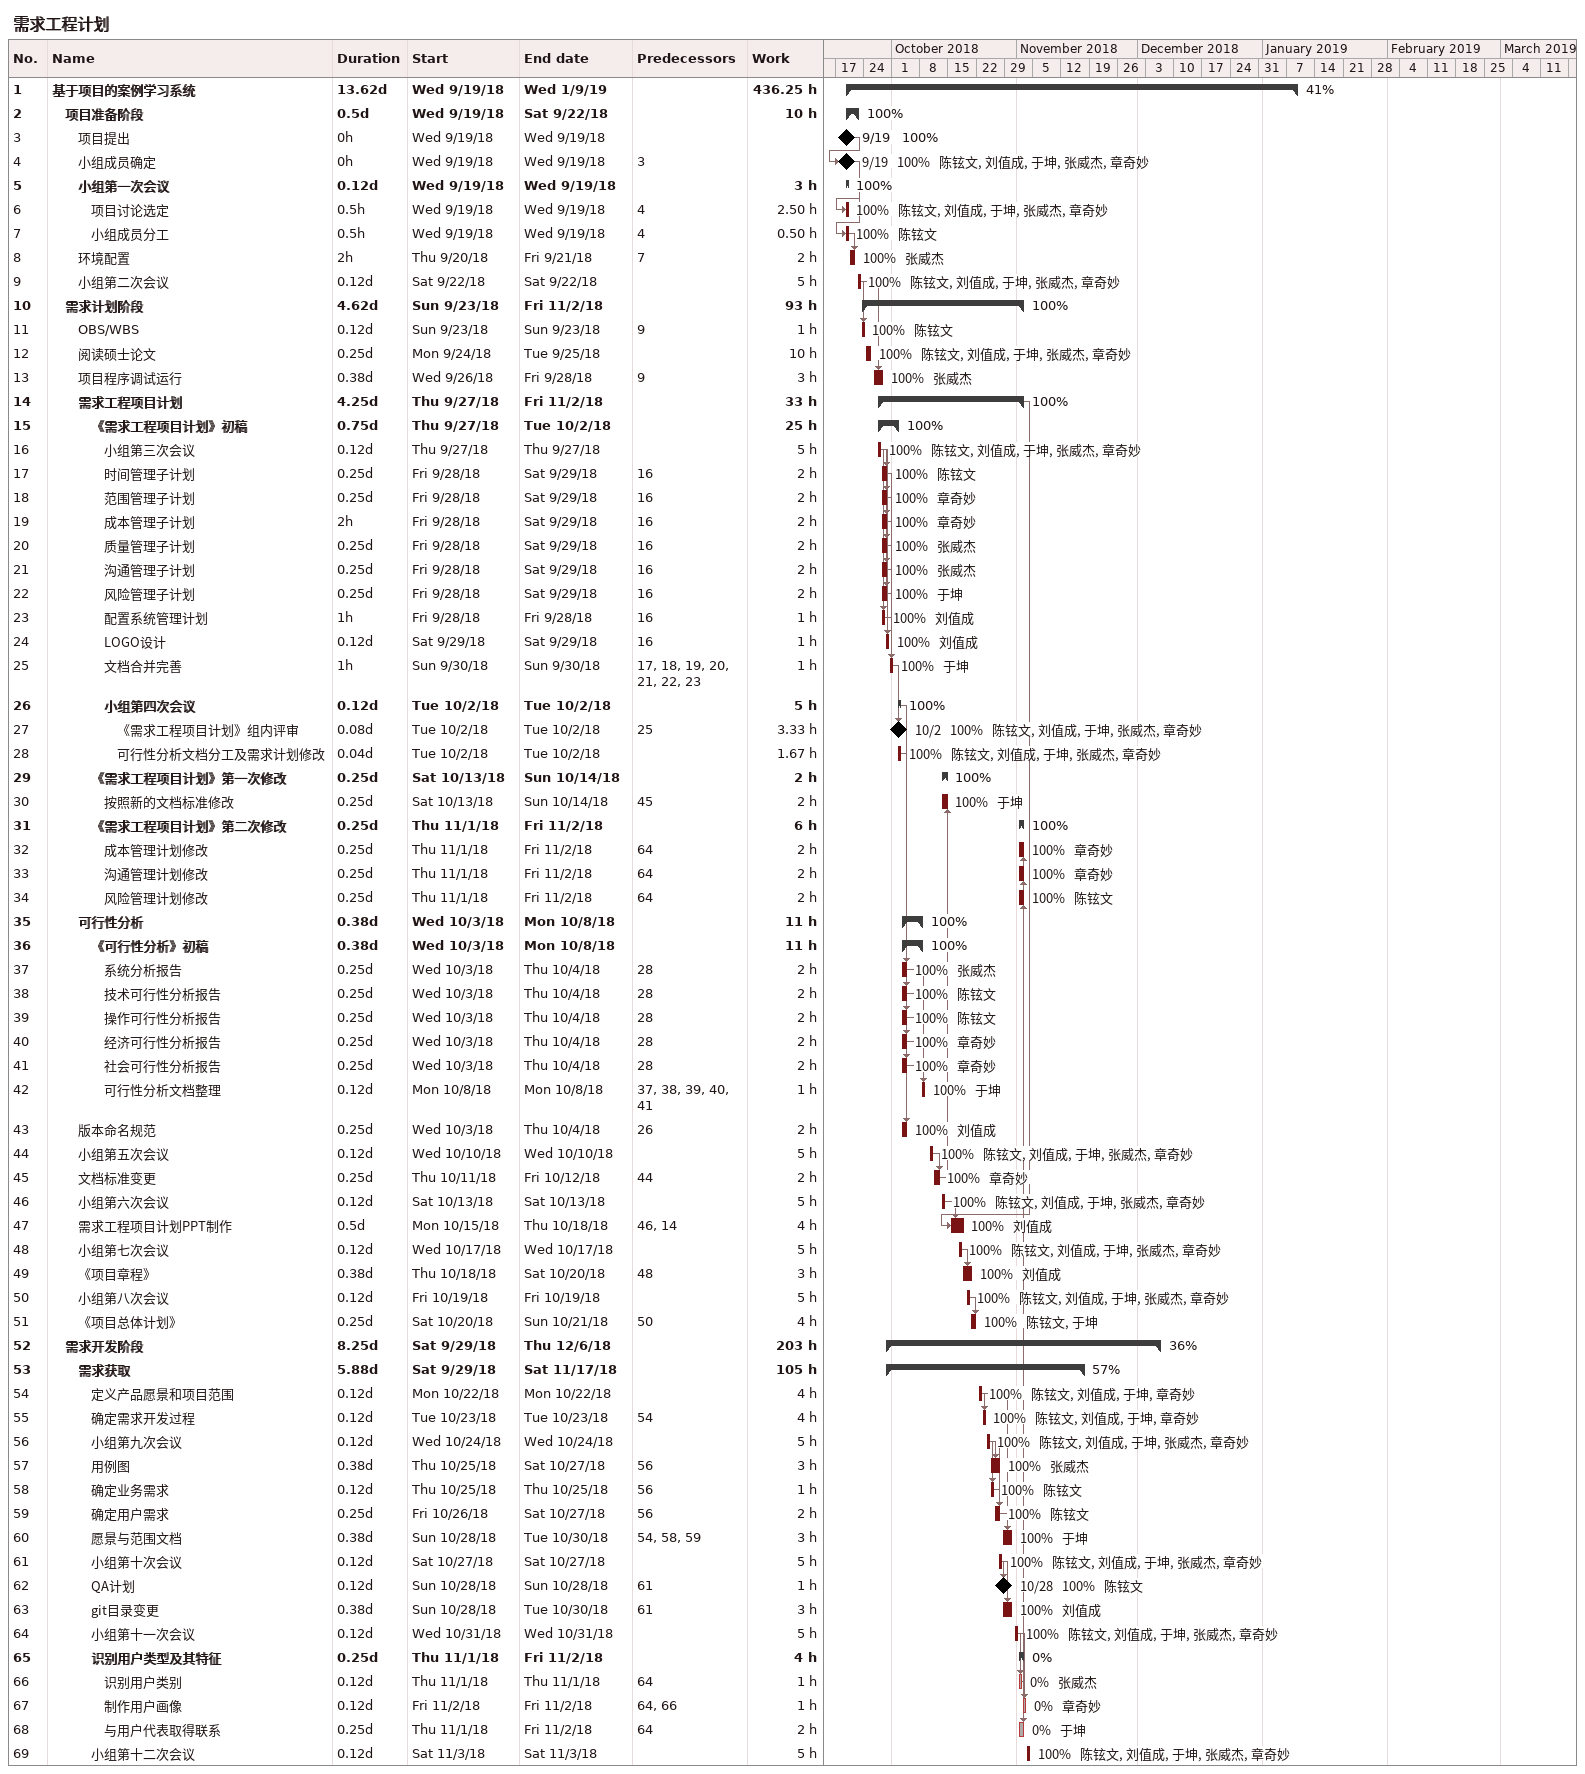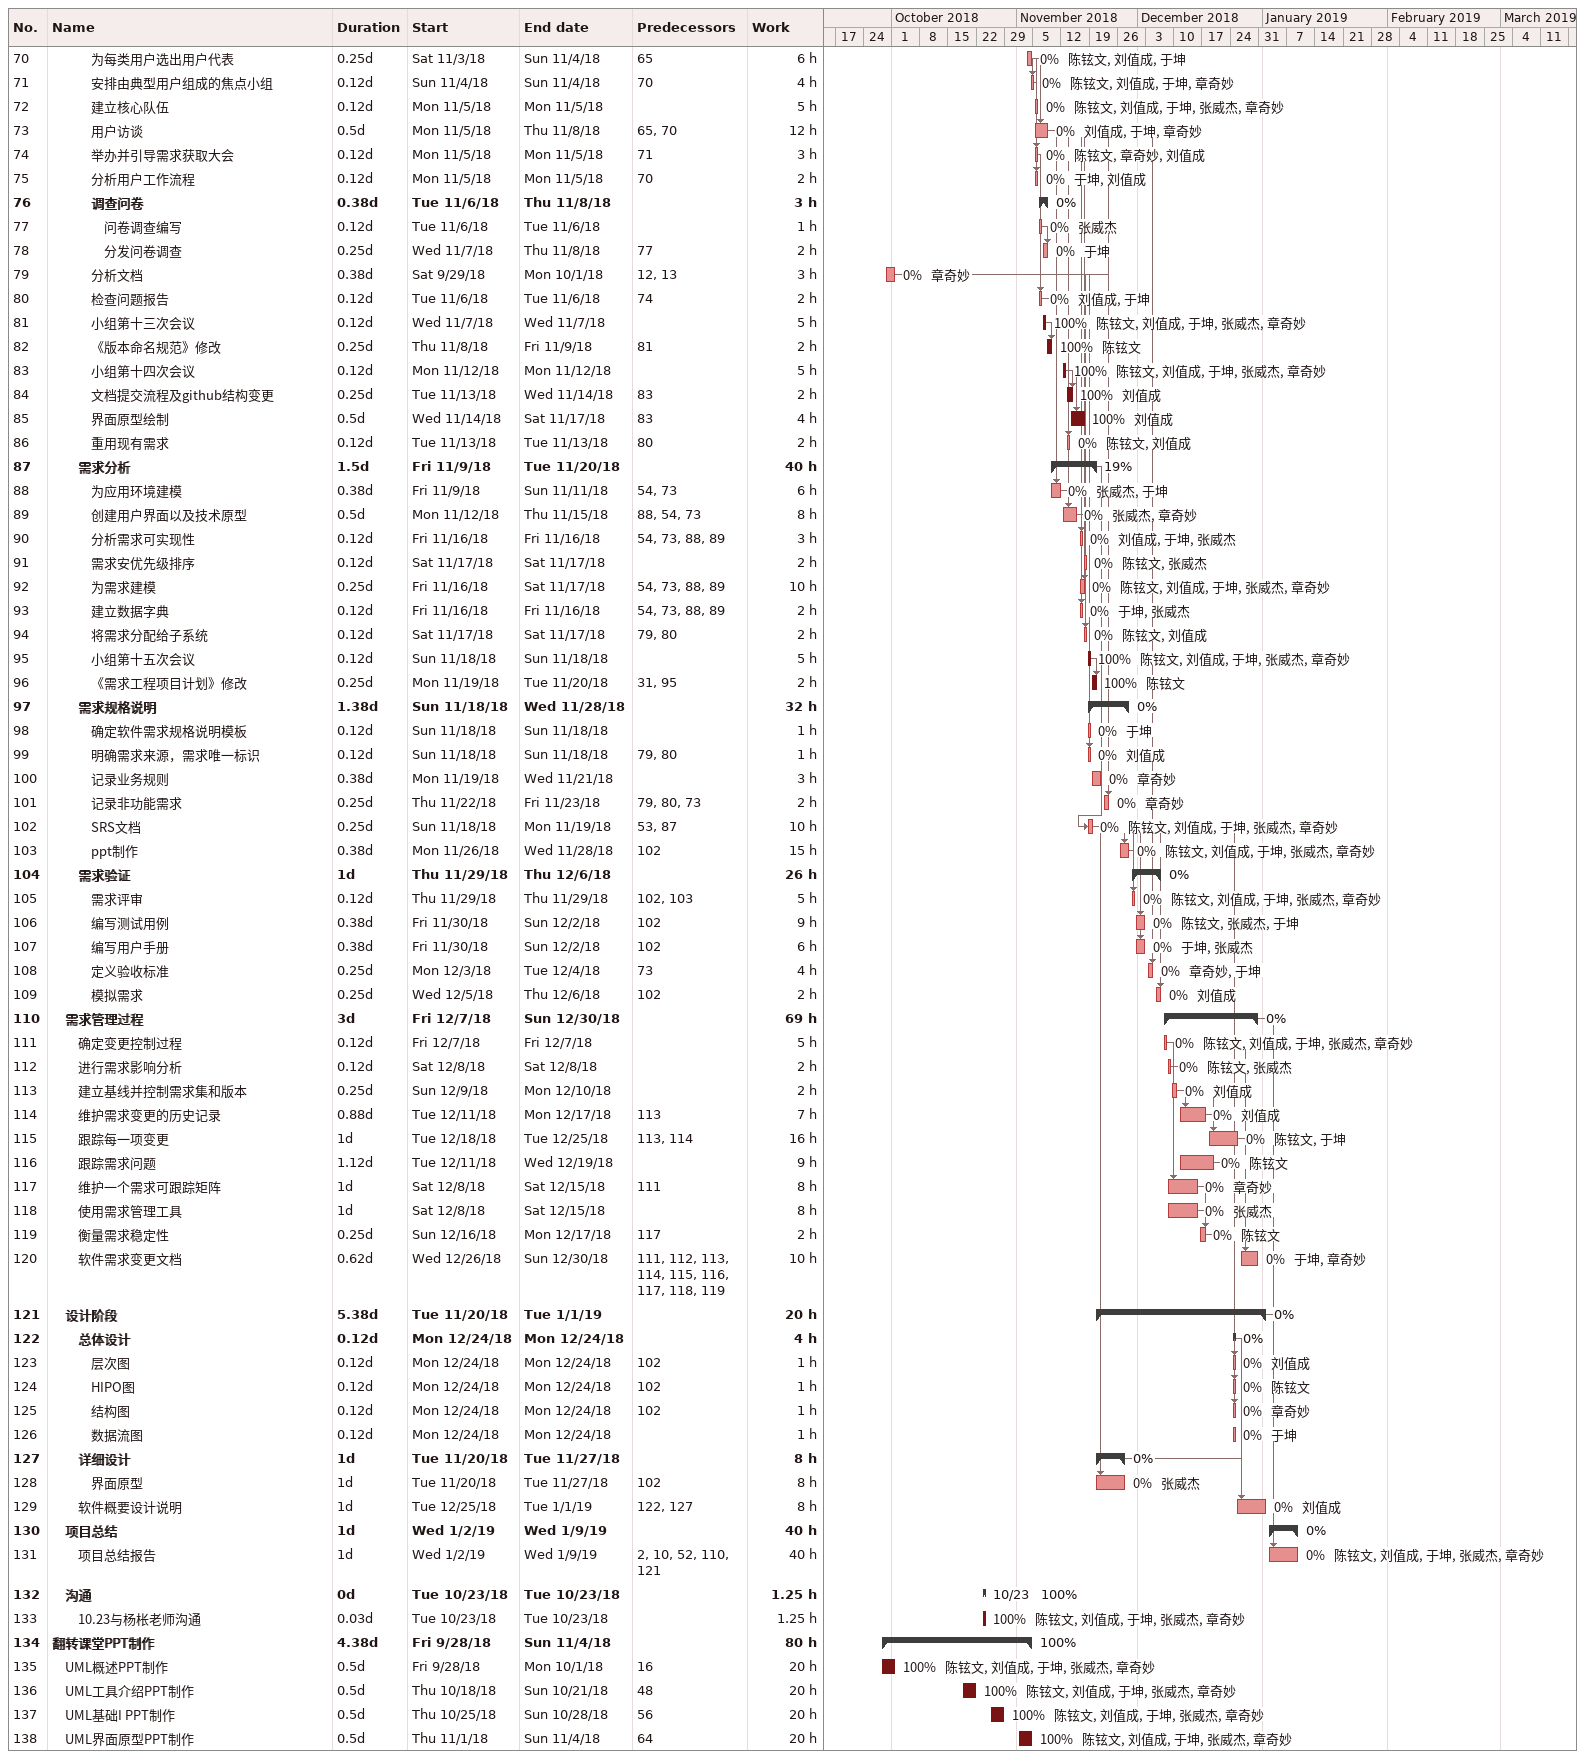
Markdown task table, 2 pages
需求工程计划

| ID | Level | Task | Duration | Start | Finish | Predecessors | Resources | % complete | Work (h) |
|---|---|---|---|---|---|---|---|---|---|
| 1 | 1 | **基于项目的案例学习系统** | 13.62d | 2018-09-19 | 2019-01-09 |  |  | 41 | 436.25 |
| 2 | 2 | **项目准备阶段** | 0.5d | 2018-09-19 | 2018-09-22 |  |  | 100 | 10 |
| 3 | 3 | 项目提出 | 0h | 2018-09-19 | 2018-09-19 |  |  | 100 |  |
| 4 | 3 | 小组成员确定 | 0h | 2018-09-19 | 2018-09-19 | 3 | 陈铉文, 刘值成, 于坤, 张威杰, 章奇妙 | 100 |  |
| 5 | 3 | **小组第一次会议** | 0.12d | 2018-09-19 | 2018-09-19 |  |  | 100 | 3 |
| 6 | 4 | 项目讨论选定 | 0.5h | 2018-09-19 | 2018-09-19 | 4 | 陈铉文, 刘值成, 于坤, 张威杰, 章奇妙 | 100 | 2.50 |
| 7 | 4 | 小组成员分工 | 0.5h | 2018-09-19 | 2018-09-19 | 4 | 陈铉文 | 100 | 0.50 |
| 8 | 3 | 环境配置 | 2h | 2018-09-20 | 2018-09-21 | 7 | 张威杰 | 100 | 2 |
| 9 | 3 | 小组第二次会议 | 0.12d | 2018-09-22 | 2018-09-22 |  | 陈铉文, 刘值成, 于坤, 张威杰, 章奇妙 | 100 | 5 |
| 10 | 2 | **需求计划阶段** | 4.62d | 2018-09-23 | 2018-11-02 |  |  | 100 | 93 |
| 11 | 3 | OBS/WBS | 0.12d | 2018-09-23 | 2018-09-23 | 9 | 陈铉文 | 100 | 1 |
| 12 | 3 | 阅读硕士论文 | 0.25d | 2018-09-24 | 2018-09-25 |  | 陈铉文, 刘值成, 于坤, 张威杰, 章奇妙 | 100 | 10 |
| 13 | 3 | 项目程序调试运行 | 0.38d | 2018-09-26 | 2018-09-28 | 9 | 张威杰 | 100 | 3 |
| 14 | 3 | **需求工程项目计划** | 4.25d | 2018-09-27 | 2018-11-02 |  |  | 100 | 33 |
| 15 | 4 | **《需求工程项目计划》初稿** | 0.75d | 2018-09-27 | 2018-10-02 |  |  | 100 | 25 |
| 16 | 5 | 小组第三次会议 | 0.12d | 2018-09-27 | 2018-09-27 |  | 陈铉文, 刘值成, 于坤, 张威杰, 章奇妙 | 100 | 5 |
| 17 | 5 | 时间管理子计划 | 0.25d | 2018-09-28 | 2018-09-29 | 16 | 陈铉文 | 100 | 2 |
| 18 | 5 | 范围管理子计划 | 0.25d | 2018-09-28 | 2018-09-29 | 16 | 章奇妙 | 100 | 2 |
| 19 | 5 | 成本管理子计划 | 2h | 2018-09-28 | 2018-09-29 | 16 | 章奇妙 | 100 | 2 |
| 20 | 5 | 质量管理子计划 | 0.25d | 2018-09-28 | 2018-09-29 | 16 | 张威杰 | 100 | 2 |
| 21 | 5 | 沟通管理子计划 | 0.25d | 2018-09-28 | 2018-09-29 | 16 | 张威杰 | 100 | 2 |
| 22 | 5 | 风险管理子计划 | 0.25d | 2018-09-28 | 2018-09-29 | 16 | 于坤 | 100 | 2 |
| 23 | 5 | 配置系统管理计划 | 1h | 2018-09-28 | 2018-09-28 | 16 | 刘值成 | 100 | 1 |
| 24 | 5 | LOGO设计 | 0.12d | 2018-09-29 | 2018-09-29 | 16 | 刘值成 | 100 | 1 |
| 25 | 5 | 文档合并完善 | 1h | 2018-09-30 | 2018-09-30 | 17, 18, 19, 20, 21, 22, 23 | 于坤 | 100 | 1 |
| 26 | 5 | **小组第四次会议** | 0.12d | 2018-10-02 | 2018-10-02 |  |  | 100 | 5 |
| 27 | 6 | 《需求工程项目计划》组内评审 | 0.08d | 2018-10-02 | 2018-10-02 | 25 | 陈铉文, 刘值成, 于坤, 张威杰, 章奇妙 | 100 | 3.33 |
| 28 | 6 | 可行性分析文档分工及需求计划修改 | 0.04d | 2018-10-02 | 2018-10-02 |  | 陈铉文, 刘值成, 于坤, 张威杰, 章奇妙 | 100 | 1.67 |
| 29 | 4 | **《需求工程项目计划》第一次修改** | 0.25d | 2018-10-13 | 2018-10-14 |  |  | 100 | 2 |
| 30 | 5 | 按照新的文档标准修改 | 0.25d | 2018-10-13 | 2018-10-14 | 45 | 于坤 | 100 | 2 |
| 31 | 4 | **《需求工程项目计划》第二次修改** | 0.25d | 2018-11-01 | 2018-11-02 |  |  | 100 | 6 |
| 32 | 5 | 成本管理计划修改 | 0.25d | 2018-11-01 | 2018-11-02 | 64 | 章奇妙 | 100 | 2 |
| 33 | 5 | 沟通管理计划修改 | 0.25d | 2018-11-01 | 2018-11-02 | 64 | 章奇妙 | 100 | 2 |
| 34 | 5 | 风险管理计划修改 | 0.25d | 2018-11-01 | 2018-11-02 | 64 | 陈铉文 | 100 | 2 |
| 35 | 3 | **可行性分析** | 0.38d | 2018-10-03 | 2018-10-08 |  |  | 100 | 11 |
| 36 | 4 | **《可行性分析》初稿** | 0.38d | 2018-10-03 | 2018-10-08 |  |  | 100 | 11 |
| 37 | 5 | 系统分析报告 | 0.25d | 2018-10-03 | 2018-10-04 | 28 | 张威杰 | 100 | 2 |
| 38 | 5 | 技术可行性分析报告 | 0.25d | 2018-10-03 | 2018-10-04 | 28 | 陈铉文 | 100 | 2 |
| 39 | 5 | 操作可行性分析报告 | 0.25d | 2018-10-03 | 2018-10-04 | 28 | 陈铉文 | 100 | 2 |
| 40 | 5 | 经济可行性分析报告 | 0.25d | 2018-10-03 | 2018-10-04 | 28 | 章奇妙 | 100 | 2 |
| 41 | 5 | 社会可行性分析报告 | 0.25d | 2018-10-03 | 2018-10-04 | 28 | 章奇妙 | 100 | 2 |
| 42 | 5 | 可行性分析文档整理 | 0.12d | 2018-10-08 | 2018-10-08 | 37, 38, 39, 40, 41 | 于坤 | 100 | 1 |
| 43 | 3 | 版本命名规范 | 0.25d | 2018-10-03 | 2018-10-04 | 26 | 刘值成 | 100 | 2 |
| 44 | 3 | 小组第五次会议 | 0.12d | 2018-10-10 | 2018-10-10 |  | 陈铉文, 刘值成, 于坤, 张威杰, 章奇妙 | 100 | 5 |
| 45 | 3 | 文档标准变更 | 0.25d | 2018-10-11 | 2018-10-12 | 44 | 章奇妙 | 100 | 2 |
| 46 | 3 | 小组第六次会议 | 0.12d | 2018-10-13 | 2018-10-13 |  | 陈铉文, 刘值成, 于坤, 张威杰, 章奇妙 | 100 | 5 |
| 47 | 3 | 需求工程项目计划PPT制作 | 0.5d | 2018-10-15 | 2018-10-18 | 46, 14 | 刘值成 | 100 | 4 |
| 48 | 3 | 小组第七次会议 | 0.12d | 2018-10-17 | 2018-10-17 |  | 陈铉文, 刘值成, 于坤, 张威杰, 章奇妙 | 100 | 5 |
| 49 | 3 | 《项目章程》 | 0.38d | 2018-10-18 | 2018-10-20 | 48 | 刘值成 | 100 | 3 |
| 50 | 3 | 小组第八次会议 | 0.12d | 2018-10-19 | 2018-10-19 |  | 陈铉文, 刘值成, 于坤, 张威杰, 章奇妙 | 100 | 5 |
| 51 | 3 | 《项目总体计划》 | 0.25d | 2018-10-20 | 2018-10-21 | 50 | 陈铉文, 于坤 | 100 | 4 |
| 52 | 2 | **需求开发阶段** | 8.25d | 2018-09-29 | 2018-12-06 |  |  | 36 | 203 |
| 53 | 3 | **需求获取** | 5.88d | 2018-09-29 | 2018-11-17 |  |  | 57 | 105 |
| 54 | 4 | 定义产品愿景和项目范围 | 0.12d | 2018-10-22 | 2018-10-22 |  | 陈铉文, 刘值成, 于坤, 章奇妙 | 100 | 4 |
| 55 | 4 | 确定需求开发过程 | 0.12d | 2018-10-23 | 2018-10-23 | 54 | 陈铉文, 刘值成, 于坤, 章奇妙 | 100 | 4 |
| 56 | 4 | 小组第九次会议 | 0.12d | 2018-10-24 | 2018-10-24 |  | 陈铉文, 刘值成, 于坤, 张威杰, 章奇妙 | 100 | 5 |
| 57 | 4 | 用例图 | 0.38d | 2018-10-25 | 2018-10-27 | 56 | 张威杰 | 100 | 3 |
| 58 | 4 | 确定业务需求 | 0.12d | 2018-10-25 | 2018-10-25 | 56 | 陈铉文 | 100 | 1 |
| 59 | 4 | 确定用户需求 | 0.25d | 2018-10-26 | 2018-10-27 | 56 | 陈铉文 | 100 | 2 |
| 60 | 4 | 愿景与范围文档 | 0.38d | 2018-10-28 | 2018-10-30 | 54, 58, 59 | 于坤 | 100 | 3 |
| 61 | 4 | 小组第十次会议 | 0.12d | 2018-10-27 | 2018-10-27 |  | 陈铉文, 刘值成, 于坤, 张威杰, 章奇妙 | 100 | 5 |
| 62 | 4 | QA计划 | 0.12d | 2018-10-28 | 2018-10-28 | 61 | 陈铉文 | 100 | 1 |
| 63 | 4 | git目录变更 | 0.38d | 2018-10-28 | 2018-10-30 | 61 | 刘值成 | 100 | 3 |
| 64 | 4 | 小组第十一次会议 | 0.12d | 2018-10-31 | 2018-10-31 |  | 陈铉文, 刘值成, 于坤, 张威杰, 章奇妙 | 100 | 5 |
| 65 | 4 | **识别用户类型及其特征** | 0.25d | 2018-11-01 | 2018-11-02 |  |  | 0 | 4 |
| 66 | 5 | 识别用户类别 | 0.12d | 2018-11-01 | 2018-11-01 | 64 | 张威杰 | 0 | 1 |
| 67 | 5 | 制作用户画像 | 0.12d | 2018-11-02 | 2018-11-02 | 64, 66 | 章奇妙 | 0 | 1 |
| 68 | 5 | 与用户代表取得联系 | 0.25d | 2018-11-01 | 2018-11-02 | 64 | 于坤 | 0 | 2 |
| 69 | 4 | 小组第十二次会议 | 0.12d | 2018-11-03 | 2018-11-03 |  | 陈铉文, 刘值成, 于坤, 张威杰, 章奇妙 | 100 | 5 |
| 70 | 4 | 为每类用户选出用户代表 | 0.25d | 2018-11-03 | 2018-11-04 | 65 | 陈铉文, 刘值成, 于坤 | 0 | 6 |
| 71 | 4 | 安排由典型用户组成的焦点小组 | 0.12d | 2018-11-04 | 2018-11-04 | 70 | 陈铉文, 刘值成, 于坤, 章奇妙 | 0 | 4 |
| 72 | 4 | 建立核心队伍 | 0.12d | 2018-11-05 | 2018-11-05 |  | 陈铉文, 刘值成, 于坤, 张威杰, 章奇妙 | 0 | 5 |
| 73 | 4 | 用户访谈 | 0.5d | 2018-11-05 | 2018-11-08 | 65, 70 | 刘值成, 于坤, 章奇妙 | 0 | 12 |
| 74 | 4 | 举办并引导需求获取大会 | 0.12d | 2018-11-05 | 2018-11-05 | 71 | 陈铉文, 章奇妙, 刘值成 | 0 | 3 |
| 75 | 4 | 分析用户工作流程 | 0.12d | 2018-11-05 | 2018-11-05 | 70 | 于坤, 刘值成 | 0 | 2 |
| 76 | 4 | **调查问卷** | 0.38d | 2018-11-06 | 2018-11-08 |  |  | 0 | 3 |
| 77 | 5 | 问卷调查编写 | 0.12d | 2018-11-06 | 2018-11-06 |  | 张威杰 | 0 | 1 |
| 78 | 5 | 分发问卷调查 | 0.25d | 2018-11-07 | 2018-11-08 | 77 | 于坤 | 0 | 2 |
| 79 | 4 | 分析文档 | 0.38d | 2018-09-29 | 2018-10-01 | 12, 13 | 章奇妙 | 0 | 3 |
| 80 | 4 | 检查问题报告 | 0.12d | 2018-11-06 | 2018-11-06 | 74 | 刘值成, 于坤 | 0 | 2 |
| 81 | 4 | 小组第十三次会议 | 0.12d | 2018-11-07 | 2018-11-07 |  | 陈铉文, 刘值成, 于坤, 张威杰, 章奇妙 | 100 | 5 |
| 82 | 4 | 《版本命名规范》修改 | 0.25d | 2018-11-08 | 2018-11-09 | 81 | 陈铉文 | 100 | 2 |
| 83 | 4 | 小组第十四次会议 | 0.12d | 2018-11-12 | 2018-11-12 |  | 陈铉文, 刘值成, 于坤, 张威杰, 章奇妙 | 100 | 5 |
| 84 | 4 | 文档提交流程及github结构变更 | 0.25d | 2018-11-13 | 2018-11-14 | 83 | 刘值成 | 100 | 2 |
| 85 | 4 | 界面原型绘制 | 0.5d | 2018-11-14 | 2018-11-17 | 83 | 刘值成 | 100 | 4 |
| 86 | 4 | 重用现有需求 | 0.12d | 2018-11-13 | 2018-11-13 | 80 | 陈铉文, 刘值成 | 0 | 2 |
| 87 | 3 | **需求分析** | 1.5d | 2018-11-09 | 2018-11-20 |  |  | 19 | 40 |
| 88 | 4 | 为应用环境建模 | 0.38d | 2018-11-09 | 2018-11-11 | 54, 73 | 张威杰, 于坤 | 0 | 6 |
| 89 | 4 | 创建用户界面以及技术原型 | 0.5d | 2018-11-12 | 2018-11-15 | 88, 54, 73 | 张威杰, 章奇妙 | 0 | 8 |
| 90 | 4 | 分析需求可实现性 | 0.12d | 2018-11-16 | 2018-11-16 | 54, 73, 88, 89 | 刘值成, 于坤, 张威杰 | 0 | 3 |
| 91 | 4 | 需求安优先级排序 | 0.12d | 2018-11-17 | 2018-11-17 |  | 陈铉文, 张威杰 | 0 | 2 |
| 92 | 4 | 为需求建模 | 0.25d | 2018-11-16 | 2018-11-17 | 54, 73, 88, 89 | 陈铉文, 刘值成, 于坤, 张威杰, 章奇妙 | 0 | 10 |
| 93 | 4 | 建立数据字典 | 0.12d | 2018-11-16 | 2018-11-16 | 54, 73, 88, 89 | 于坤, 张威杰 | 0 | 2 |
| 94 | 4 | 将需求分配给子系统 | 0.12d | 2018-11-17 | 2018-11-17 | 79, 80 | 陈铉文, 刘值成 | 0 | 2 |
| 95 | 4 | 小组第十五次会议 | 0.12d | 2018-11-18 | 2018-11-18 |  | 陈铉文, 刘值成, 于坤, 张威杰, 章奇妙 | 100 | 5 |
| 96 | 4 | 《需求工程项目计划》修改 | 0.25d | 2018-11-19 | 2018-11-20 | 31, 95 | 陈铉文 | 100 | 2 |
| 97 | 3 | **需求规格说明** | 1.38d | 2018-11-18 | 2018-11-28 |  |  | 0 | 32 |
| 98 | 4 | 确定软件需求规格说明模板 | 0.12d | 2018-11-18 | 2018-11-18 |  | 于坤 | 0 | 1 |
| 99 | 4 | 明确需求来源，需求唯一标识 | 0.12d | 2018-11-18 | 2018-11-18 | 79, 80 | 刘值成 | 0 | 1 |
| 100 | 4 | 记录业务规则 | 0.38d | 2018-11-19 | 2018-11-21 |  | 章奇妙 | 0 | 3 |
| 101 | 4 | 记录非功能需求 | 0.25d | 2018-11-22 | 2018-11-23 | 79, 80, 73 | 章奇妙 | 0 | 2 |
| 102 | 4 | SRS文档 | 0.25d | 2018-11-18 | 2018-11-19 | 53, 87 | 陈铉文, 刘值成, 于坤, 张威杰, 章奇妙 | 0 | 10 |
| 103 | 4 | ppt制作 | 0.38d | 2018-11-26 | 2018-11-28 | 102 | 陈铉文, 刘值成, 于坤, 张威杰, 章奇妙 | 0 | 15 |
| 104 | 3 | **需求验证** | 1d | 2018-11-29 | 2018-12-06 |  |  | 0 | 26 |
| 105 | 4 | 需求评审 | 0.12d | 2018-11-29 | 2018-11-29 | 102, 103 | 陈铉文, 刘值成, 于坤, 张威杰, 章奇妙 | 0 | 5 |
| 106 | 4 | 编写测试用例 | 0.38d | 2018-11-30 | 2018-12-02 | 102 | 陈铉文, 张威杰, 于坤 | 0 | 9 |
| 107 | 4 | 编写用户手册 | 0.38d | 2018-11-30 | 2018-12-02 | 102 | 于坤, 张威杰 | 0 | 6 |
| 108 | 4 | 定义验收标准 | 0.25d | 2018-12-03 | 2018-12-04 | 73 | 章奇妙, 于坤 | 0 | 4 |
| 109 | 4 | 模拟需求 | 0.25d | 2018-12-05 | 2018-12-06 | 102 | 刘值成 | 0 | 2 |
| 110 | 2 | **需求管理过程** | 3d | 2018-12-07 | 2018-12-30 |  |  | 0 | 69 |
| 111 | 3 | 确定变更控制过程 | 0.12d | 2018-12-07 | 2018-12-07 |  | 陈铉文, 刘值成, 于坤, 张威杰, 章奇妙 | 0 | 5 |
| 112 | 3 | 进行需求影响分析 | 0.12d | 2018-12-08 | 2018-12-08 |  | 陈铉文, 张威杰 | 0 | 2 |
| 113 | 3 | 建立基线并控制需求集和版本 | 0.25d | 2018-12-09 | 2018-12-10 |  | 刘值成 | 0 | 2 |
| 114 | 3 | 维护需求变更的历史记录 | 0.88d | 2018-12-11 | 2018-12-17 | 113 | 刘值成 | 0 | 7 |
| 115 | 3 | 跟踪每一项变更 | 1d | 2018-12-18 | 2018-12-25 | 113, 114 | 陈铉文, 于坤 | 0 | 16 |
| 116 | 3 | 跟踪需求问题 | 1.12d | 2018-12-11 | 2018-12-19 |  | 陈铉文 | 0 | 9 |
| 117 | 3 | 维护一个需求可跟踪矩阵 | 1d | 2018-12-08 | 2018-12-15 | 111 | 章奇妙 | 0 | 8 |
| 118 | 3 | 使用需求管理工具 | 1d | 2018-12-08 | 2018-12-15 |  | 张威杰 | 0 | 8 |
| 119 | 3 | 衡量需求稳定性 | 0.25d | 2018-12-16 | 2018-12-17 | 117 | 陈铉文 | 0 | 2 |
| 120 | 3 | 软件需求变更文档 | 0.62d | 2018-12-26 | 2018-12-30 | 111, 112, 113, 114, 115, 116, 117, 118, 119 | 于坤, 章奇妙 | 0 | 10 |
| 121 | 2 | **设计阶段** | 5.38d | 2018-11-20 | 2019-01-01 |  |  | 0 | 20 |
| 122 | 3 | **总体设计** | 0.12d | 2018-12-24 | 2018-12-24 |  |  | 0 | 4 |
| 123 | 4 | 层次图 | 0.12d | 2018-12-24 | 2018-12-24 | 102 | 刘值成 | 0 | 1 |
| 124 | 4 | HIPO图 | 0.12d | 2018-12-24 | 2018-12-24 | 102 | 陈铉文 | 0 | 1 |
| 125 | 4 | 结构图 | 0.12d | 2018-12-24 | 2018-12-24 | 102 | 章奇妙 | 0 | 1 |
| 126 | 4 | 数据流图 | 0.12d | 2018-12-24 | 2018-12-24 |  | 于坤 | 0 | 1 |
| 127 | 3 | **详细设计** | 1d | 2018-11-20 | 2018-11-27 |  |  | 0 | 8 |
| 128 | 4 | 界面原型 | 1d | 2018-11-20 | 2018-11-27 | 102 | 张威杰 | 0 | 8 |
| 129 | 3 | 软件概要设计说明 | 1d | 2018-12-25 | 2019-01-01 | 122, 127 | 刘值成 | 0 | 8 |
| 130 | 2 | **项目总结** | 1d | 2019-01-02 | 2019-01-09 |  |  | 0 | 40 |
| 131 | 3 | 项目总结报告 | 1d | 2019-01-02 | 2019-01-09 | 2, 10, 52, 110, 121 | 陈铉文, 刘值成, 于坤, 张威杰, 章奇妙 | 0 | 40 |
| 132 | 2 | **沟通** | 0d | 2018-10-23 | 2018-10-23 |  |  | 100 | 1.25 |
| 133 | 3 | 10.23与杨枨老师沟通 | 0.03d | 2018-10-23 | 2018-10-23 |  | 陈铉文, 刘值成, 于坤, 张威杰, 章奇妙 | 100 | 1.25 |
| 134 | 1 | **翻转课堂PPT制作** | 4.38d | 2018-09-28 | 2018-11-04 |  |  | 100 | 80 |
| 135 | 2 | UML概述PPT制作 | 0.5d | 2018-09-28 | 2018-10-01 | 16 | 陈铉文, 刘值成, 于坤, 张威杰, 章奇妙 | 100 | 20 |
| 136 | 2 | UML工具介绍PPT制作 | 0.5d | 2018-10-18 | 2018-10-21 | 48 | 陈铉文, 刘值成, 于坤, 张威杰, 章奇妙 | 100 | 20 |
| 137 | 2 | UML基础I PPT制作 | 0.5d | 2018-10-25 | 2018-10-28 | 56 | 陈铉文, 刘值成, 于坤, 张威杰, 章奇妙 | 100 | 20 |
| 138 | 2 | UML界面原型PPT制作 | 0.5d | 2018-11-01 | 2018-11-04 | 64 | 陈铉文, 刘值成, 于坤, 张威杰, 章奇妙 | 100 | 20 |
